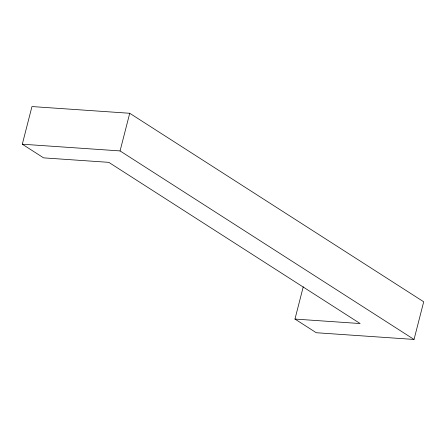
<?xml version="1.0" encoding="UTF-8"?>
<svg xmlns="http://www.w3.org/2000/svg" width="446" height="446" viewBox="0 0 446 446"><rect width="100%" height="100%" fill="white"/><g stroke="black" fill="none" stroke-linecap="round" stroke-linejoin="round"><path stroke-width="0.67" d="M294.968 319.063L360.145 323.545L108.779 162.344L43.602 157.867L22.3 144.209L31.967 106.555L129.73 113.273L423.7 301.791L414.033 339.445L316.27 332.727L294.968 319.063L303.252 286.795M414.033 339.445L120.063 150.926L129.73 113.273M22.3 144.209L120.063 150.926"/></g></svg>
